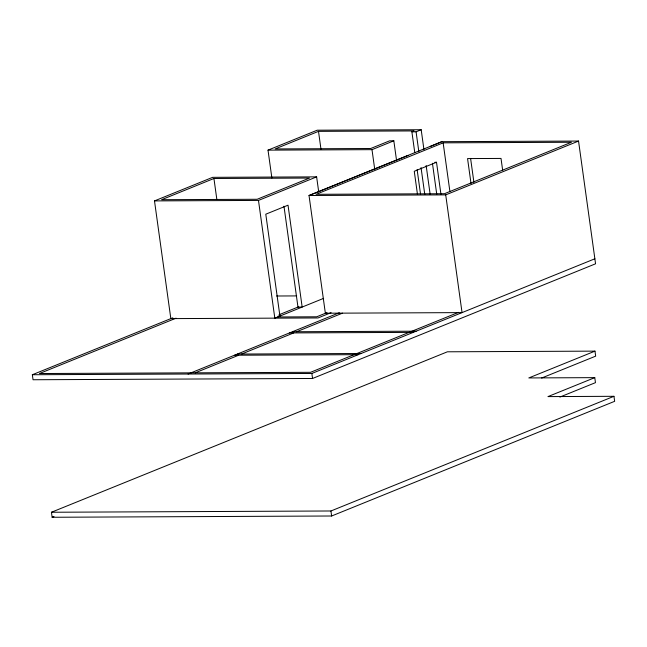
<?xml version="1.0" encoding="UTF-8"?>
<svg xmlns="http://www.w3.org/2000/svg" width="647" height="647" viewBox="0 0 647 647"><rect width="100%" height="100%" fill="white"/><g stroke="black" fill="none" stroke-linecap="round" stroke-linejoin="round"><path stroke-width="0.97" d="M430.279 146.44L441.852 141.685L578.539 141.062L595.563 263.798L312.55 378.479L33.046 379.749L32.35 374.734L172.765 317.831M271.877 177.957L268.012 150.136L317.2 130.201L421.189 129.732L423.947 149.611M414.776 152.692L411.88 131.818L414.088 130.929L318.502 131.357L275.112 148.939L370.699 148.503L389.631 140.836L393.829 140.82L396.587 160.691M331.078 312.655L318.017 317.952L170.832 318.615L154.496 200.902L212.645 177.335L316.626 176.866L318.704 191.827M213.939 178.491L161.596 199.705L257.183 199.268L309.525 178.062L213.939 178.491L216.842 199.446M268.012 150.136L372.001 149.659L393.829 140.82M411.88 131.818L416.078 131.802L421.189 129.732M154.496 200.902L258.476 200.424L316.626 176.866M441.852 141.685L309.023 195.507L325.36 313.221L462.047 312.606L445.71 194.884L578.539 141.062M443.146 142.841L316.124 194.31L444.416 193.728L571.438 142.259L443.146 142.841L449.932 191.722M440.939 194.221L436.507 162.268L414.266 171.277L417.452 194.246M176.057 318.178L39.451 373.537L310.552 372.308L458.529 312.347M279.019 314.765L298.615 306.824M323.629 298.364L274.813 318.146L258.476 200.424M326.97 312.638L316.715 316.795L277.717 316.973M188.099 374.023L339.343 312.736M195.192 372.834L238.662 355.219M241.566 354.038L293.706 332.914M296.609 331.733L342.489 313.148M32.35 374.734L311.854 373.465L594.868 258.784M559.89 397.064L595.466 382.652L594.771 377.638L547.96 396.603L613.954 396.304L614.65 401.318L331.628 515.999L52.132 517.268L51.437 512.254L447.409 351.798L594.973 351.135L595.669 356.149L541.628 378.042M52.132 517.268L54 516.508M594.973 351.135L528.817 377.937L594.771 377.638M51.437 512.254L330.932 510.984L613.954 396.304M408.039 155.45L309.023 195.507L445.71 194.884M434.824 162.276L436.507 162.268M276.56 296.002L296.682 295.914M278.242 316.084L279.925 316.076L265.788 214.197L288.028 205.188L302.165 307.066L297.968 307.082L283.968 206.207M292.412 331.757L416.167 331.191M289.508 332.93L413.271 332.372M237.368 354.063L361.123 353.497M234.465 355.235L358.228 354.669M502.679 170.412L501.013 158.426L467.555 158.58L471.024 183.554M470.595 158.402L473.919 182.373M432.447 163.279L436.741 194.246M426.147 165.511L430.15 194.326M416.078 131.802L418.835 151.681M421.043 167.581L424.764 194.407M417.121 169.587L420.566 194.432M372.001 149.659L374.759 169.538M318.502 131.357L320.985 149.247M311.854 373.465L312.55 378.479M330.932 510.984L331.628 515.999"/></g></svg>
